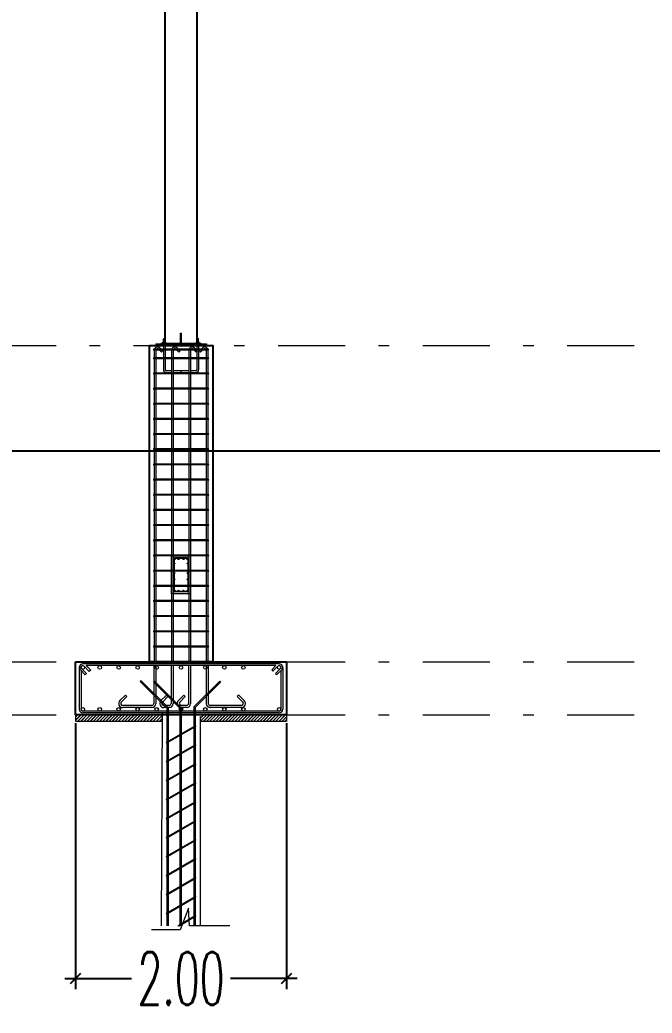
# Model space of a CAD drawing. Header units: millimetres. Extents: x 2175 to 3376, y 1504 to 1740.
# Drawn here: x 3104.61 to 3110.6, y 1533.79 to 1543.2 of the extents above; entities that cross this region are included whole.
import ezdxf

# ---------------------------------------------------------------- set-up
doc = ezdxf.new("R2010")
doc.units = ezdxf.units.MM
for name, pattern in [('DASHDOT2', [12.7, 6.35, -3.175, 0, -3.175]), ('DASHDOTX2', [50.8, 25.4, -12.7, 0, -12.7]), ('DASHED', [19.05, 12.7, -6.35])]:
    doc.linetypes.add(name, pattern=pattern)
doc.layers.add('As Atap', color=3, linetype='DASHDOTX2', lineweight=40)
doc.layers.add('Garis Dim', color=131, linetype='DASHED', lineweight=9)
for name, color, linetype in [('dinding baru', 142, 'Continuous'), ('GR', 7, 'Continuous'), ('SUNGAI', 150, 'Continuous'), ('WF 150', 5, 'Continuous')]:
    doc.layers.add(name, color=color, linetype=linetype)
doc.layers.add('Layer2', color=7, linetype='DASHED', lineweight=40, true_color=0x238759)
doc.styles.add('-DIM2', font='simplex.shx', dxfattribs={"width": 0.55})
doc.dimstyles.new('DIMENSI MUSHOLLAH', dxfattribs={"dimtxt": 0.5, "dimasz": 0.1, "dimexe": 0.1, "dimexo": 0.1, "dimgap": 0.05, "dimtad": 0, "dimtih": 1, "dimtoh": 1, "dimzin": 0, "dimdsep": 46, "dimtxsty": '-DIM2', "dimblk": 'ARCHTICK', "dimcen": 0.3, "dimdle": 0.1, "dimclrd": 1, "dimclre": 1, "dimclrt": 2, "dimadec": 0, "dimazin": 0, "dimtfac": 1, "dimtix": 1, "dimtofl": 0, "dimtmove": 0, "dimatfit": 3, "dimldrblk": 'ARCHTICK', "dimfxl": 1, "dimtolj": 1, "dimtzin": 0, "dimarcsym": 0})

# ---------------------------------------------------------------- blocks, each defined once
blk = doc.blocks.new('soof bmi')
at = {"layer": 'Garis Dim', "color": 1, "linetype": 'ByBlock', "lineweight": 9}
for p, q in [((38143.76, 315.036), (38143.76, 314.534)), ((38143.768, 315.036), (38143.768, 314.534)), ((38143.978, 315.053), (38143.777, 315.053)), ((38143.978, 315.044), (38143.777, 315.044)), ((38143.987, 315.036), (38143.987, 314.534)), ((38143.996, 315.036), (38143.996, 314.534)), ((38143.978, 314.525), (38143.777, 314.525)), ((38143.978, 314.517), (38143.777, 314.517))]:
    blk.add_line(p, q, dxfattribs=at)
blk.add_lwpolyline([(38143.728, 315.085), (38144.028, 315.085), (38144.028, 314.485), (38143.728, 314.485)], close=True, dxfattribs=at)
for centre, radius in [((38143.777, 315.036), 0.00853), ((38143.774, 314.965), 0.0064), ((38143.838, 315.036), 0.00853), ((38143.917, 315.036), 0.00853), ((38143.978, 315.036), 0.00853), ((38143.981, 314.965), 0.0064), ((38143.774, 314.815), 0.0064), ((38143.981, 314.815), 0.0064), ((38143.774, 314.715), 0.0064), ((38143.774, 314.605), 0.0064), ((38143.981, 314.715), 0.0064), ((38143.981, 314.605), 0.0064), ((38143.777, 314.534), 0.00853), ((38143.838, 314.534), 0.00853), ((38143.917, 314.534), 0.00853), ((38143.978, 314.534), 0.00853)]:
    blk.add_circle(centre, radius, dxfattribs=at)
for centre, radius, start, end in [((38143.777, 315.036), 0.0171, 90, 180), ((38143.978, 315.036), 0.0171, 0, 90), ((38143.978, 315.036), 0.00853, 0, 90), ((38143.777, 314.534), 0.0171, 180, 270), ((38143.978, 314.534), 0.00853, 270, 0), ((38143.978, 314.534), 0.0171, 270, 0)]:
    blk.add_arc(centre, radius, start, end, dxfattribs=at)
blk = doc.blocks.new('_ArchTick')
at = {"color": 0, "linetype": 'ByBlock', "const_width": 0.15}
blk.add_lwpolyline([(-0.5, -0.5), (0.5, 0.5)], dxfattribs=at)
blk = doc.blocks.new('*D761')
at = {"layer": 'Defpoints', "color": 0, "transparency": 16777216}
for p in [(3105.1384, 1536.6362), (3107.1384, 1536.6362), (3107.1384, 1534.1162)]:
    blk.add_point(p, dxfattribs=at)
at = {"layer": 'dinding baru', "color": 1, "linetype": 'Continuous', "lineweight": -2, "transparency": 16777216}
for p, q in [((3105.1384, 1536.5362), (3105.1384, 1534.0162)), ((3107.1384, 1536.5362), (3107.1384, 1534.0162))]:
    blk.add_line(p, q, dxfattribs=at)
at = {"layer": 'dinding baru', "color": 1, "lineweight": -2, "transparency": 16777216}
for p, q in [((3105.0384, 1534.1162), (3105.6694, 1534.1162)), ((3107.2384, 1534.1162), (3106.6075, 1534.1162))]:
    blk.add_line(p, q, dxfattribs=at)
at = {"layer": 'dinding baru', "color": 1, "lineweight": -2, "transparency": 16777216, "xscale": 0.1, "yscale": 0.1, "zscale": 0.1, "rotation": 180}
blk.add_blockref('_ArchTick', (3105.1384, 1534.1162), dxfattribs=at)
at = {"layer": 'dinding baru', "color": 1, "lineweight": -2, "transparency": 16777216, "xscale": 0.1, "yscale": 0.1, "zscale": 0.1}
blk.add_blockref('_ArchTick', (3107.1384, 1534.1162), dxfattribs=at)
at = {"layer": 'dinding baru', "color": 2, "lineweight": 0, "transparency": 16777216, "insert": (3106.1384, 1534.1162), "char_height": 0.5, "attachment_point": 5, "style": '-DIM2'}
blk.add_mtext('\\A1;2.00', dxfattribs=at)

msp = doc.modelspace()

# ---------------------------------------------------------------- hatches: boundary and pattern name
at = {"layer": 'Garis Dim', "linetype": 'ByBlock', "lineweight": 5}
h = msp.add_hatch(dxfattribs=at)
h.set_pattern_fill('LINE', color=0, scale=0.00072, angle=-0.00056, style=0)
h.set_pattern_definition([(179.999441, (3804.6225864, 1701.419978), (2.23035e-08, 0.0022860000006), [])])
h.paths.add_polyline_path([(3105.9887, 1540.1776, 0.414214), (3105.9868, 1540.1795), (3105.9733, 1540.1795, 0.414214), (3105.9714, 1540.1776), (3105.9714, 1540.1469), (3105.9887, 1540.1469)])
h = msp.add_hatch(dxfattribs=at)
h.set_pattern_fill('LINE', color=0, scale=0.00072, angle=-0.00056, style=0)
h.set_pattern_definition([(179.999441, (3804.3057855, 1701.419981), (2.23035e-08, 0.0022860000006), [])])
h.paths.add_polyline_path([(3106.3055, 1540.1776, 0.414214), (3106.3036, 1540.1795), (3106.2901, 1540.1795, 0.414214), (3106.2882, 1540.1776), (3106.2882, 1540.1469), (3106.3055, 1540.1469)])
at = {"layer": 'Layer2', "linetype": 'ByBlock', "lineweight": 5}
h = msp.add_hatch(dxfattribs=at)
h.set_pattern_fill('JIS_LC_8', scale=0.0027, style=0)
h.set_pattern_definition([(45, (127.373486, 306.544502), (-0.01489166881, 0.01489166881), []), (45, (127.374566, 306.544502), (-0.01489166881, 0.01489166881), [])])
h.paths.add_polyline_path([(3105.8984, 1536.6139), (3105.1384, 1536.615), (3105.1384, 1536.555), (3105.8984, 1536.5539)])
h.paths.add_polyline_path([(3105.8984, 1536.6162), (3105.8984, 1536.6162), (3105.8984, 1536.5562), (3105.8984, 1536.5562)], flags=17)
h.paths.add_polyline_path([(3105.9584, 1536.6182), (3105.8984, 1536.6162), (3105.8984, 1536.5562), (3105.9584, 1536.5582)])
h.paths.add_polyline_path([(3107.1384, 1536.6162), (3106.3184, 1536.6162), (3106.3184, 1536.5562), (3107.1384, 1536.5562)])

# ---------------------------------------------------------------- linework, layer by layer
at = {"lineweight": 18}
for q in [(3105.8976, 1540.1161), (3105.8976, 1540.1162)]:
    msp.add_line((3106.3776, 1540.1162), q, dxfattribs=at)
msp.add_line((3106.3296, 1540.1315), (3105.9456, 1540.1315))
msp.add_line((3106.3296, 1540.1315), (3105.9456, 1540.1315))
at = {"layer": 'As Atap', "color": 7, "linetype": 'ByBlock', "lineweight": 5}
for p, q in [((3105.9928, 1540.1469), (3105.9673, 1540.1469)), ((3106.3096, 1540.1469), (3106.2841, 1540.1469)), ((3105.9957, 1540.1335), (3105.9644, 1540.1335)), ((3106.3125, 1540.1335), (3106.2812, 1540.1335)), ((3105.1384, 1536.6162), (3105.1384, 1536.5539)), ((3105.9586, 1536.6371), (3105.9489, 1534.6162)), ((3106.3184, 1536.5982), (3106.3184, 1534.6162)), ((3107.1384, 1536.6162), (3107.1384, 1536.5562))]:
    msp.add_line(p, q, dxfattribs=at)
at = {"layer": 'As Atap', "color": 0, "linetype": 'ByBlock', "lineweight": 5}
for p, q in [((3105.9868, 1540.1795), (3105.9733, 1540.1795)), ((3106.1332, 1540.2314), (3106.1437, 1540.2314)), ((3106.1332, 1540.1315), (3106.1332, 1540.2314)), ((3106.1437, 1540.1315), (3106.1437, 1540.2314)), ((3106.3036, 1540.1795), (3106.2901, 1540.1795)), ((3105.884, 1540.0727), (3105.884, 1539.9983)), ((3105.8994, 1540.0727), (3105.8994, 1539.9983)), ((3105.9717, 1540.1162), (3105.9717, 1540.073)), ((3105.9717, 1540.0727), (3105.9717, 1539.9983)), ((3105.9887, 1540.1162), (3105.9887, 1540.073)), ((3105.9887, 1540.0727), (3105.9887, 1539.9983)), ((3106.0485, 1540.0711), (3106.0485, 1539.9983)), ((3106.0639, 1540.0711), (3106.0639, 1539.9983)), ((3106.213, 1540.0711), (3106.213, 1539.9983)), ((3106.2284, 1540.0711), (3106.2284, 1539.9983)), ((3106.2885, 1540.1162), (3106.2885, 1540.073)), ((3106.2885, 1540.0727), (3106.2885, 1539.9983)), ((3106.3055, 1540.1162), (3106.3055, 1540.073)), ((3106.3055, 1540.0727), (3106.3055, 1539.9983)), ((3106.3775, 1540.0711), (3106.3775, 1539.9983)), ((3106.3928, 1540.0711), (3106.3928, 1539.9983)), ((3105.884, 1539.9906), (3105.884, 1539.8543)), ((3105.8994, 1539.9906), (3105.8994, 1539.8543)), ((3105.9717, 1539.9832), (3105.9717, 1539.8861)), ((3105.9887, 1539.9832), (3105.9887, 1539.8861)), ((3106.0485, 1539.9906), (3106.0485, 1539.8543)), ((3106.0639, 1539.9906), (3106.0639, 1539.8543)), ((3106.213, 1539.9906), (3106.213, 1539.8543)), ((3106.2284, 1539.9906), (3106.2284, 1539.8543)), ((3106.2885, 1539.9832), (3106.2885, 1539.8861)), ((3106.3055, 1539.9832), (3106.3055, 1539.8861)), ((3106.3775, 1539.9906), (3106.3775, 1539.8543)), ((3106.3928, 1539.9906), (3106.3928, 1539.8543)), ((3105.9973, 1539.8775), (3106.0485, 1539.8775)), ((3105.9976, 1539.8602), (3106.0485, 1539.8602)), ((3106.0639, 1539.8775), (3106.213, 1539.8775)), ((3106.0639, 1539.8602), (3106.213, 1539.8602)), ((3106.138, 1539.8775), (3106.138, 1539.8602)), ((3106.2284, 1539.8775), (3106.2799, 1539.8775)), ((3106.2284, 1539.8602), (3106.2796, 1539.8602)), ((3105.884, 1539.8466), (3105.884, 1539.7103)), ((3105.8994, 1539.8466), (3105.8994, 1539.7103)), ((3106.0485, 1539.8466), (3106.0485, 1539.7103)), ((3106.0639, 1539.8466), (3106.0639, 1539.7103)), ((3106.213, 1539.8466), (3106.213, 1539.7103)), ((3106.2284, 1539.8466), (3106.2284, 1539.7103)), ((3106.3775, 1539.8466), (3106.3775, 1539.7103)), ((3106.3928, 1539.8466), (3106.3928, 1539.7103)), ((3105.884, 1539.7026), (3105.884, 1539.5663)), ((3105.8994, 1539.7026), (3105.8994, 1539.5663)), ((3106.0485, 1539.7026), (3106.0485, 1539.5663)), ((3106.0639, 1539.7026), (3106.0639, 1539.5663)), ((3106.213, 1539.7026), (3106.213, 1539.5663)), ((3106.2284, 1539.7026), (3106.2284, 1539.5663)), ((3106.3775, 1539.7026), (3106.3775, 1539.5663)), ((3106.3928, 1539.7026), (3106.3928, 1539.5663)), ((3105.884, 1539.5592), (3105.884, 1539.4229)), ((3105.8994, 1539.5592), (3105.8994, 1539.4229)), ((3106.0485, 1539.5592), (3106.0485, 1539.4229)), ((3106.0639, 1539.5592), (3106.0639, 1539.4229)), ((3106.213, 1539.5592), (3106.213, 1539.4229)), ((3106.2284, 1539.5592), (3106.2284, 1539.4229)), ((3106.3775, 1539.5592), (3106.3775, 1539.4229)), ((3106.3928, 1539.5592), (3106.3928, 1539.4229)), ((3105.884, 1539.4152), (3105.884, 1539.2789)), ((3105.8994, 1539.4152), (3105.8994, 1539.2789)), ((3106.0485, 1539.4152), (3106.0485, 1539.2789)), ((3106.0639, 1539.4152), (3106.0639, 1539.2789)), ((3106.213, 1539.4152), (3106.213, 1539.2789)), ((3106.2284, 1539.4152), (3106.2284, 1539.2789)), ((3106.3775, 1539.4152), (3106.3775, 1539.2789)), ((3106.3928, 1539.4152), (3106.3928, 1539.2789)), ((3105.884, 1539.2719), (3105.884, 1539.1356)), ((3105.8994, 1539.2719), (3105.8994, 1539.1356)), ((3106.0485, 1539.2719), (3106.0485, 1539.1356)), ((3106.0639, 1539.2719), (3106.0639, 1539.1356)), ((3106.213, 1539.2719), (3106.213, 1539.1356)), ((3106.2284, 1539.2719), (3106.2284, 1539.1356)), ((3106.3775, 1539.2719), (3106.3775, 1539.1356)), ((3106.3928, 1539.2719), (3106.3928, 1539.1356)), ((3105.884, 1539.1279), (3105.884, 1538.9916)), ((3105.8994, 1539.1279), (3105.8994, 1538.9916)), ((3106.0485, 1539.1279), (3106.0485, 1538.9916)), ((3106.0639, 1539.1279), (3106.0639, 1538.9916)), ((3106.213, 1539.1279), (3106.213, 1538.9916)), ((3106.2284, 1539.1279), (3106.2284, 1538.9916)), ((3106.3775, 1539.1285), (3106.3775, 1538.9922)), ((3106.3928, 1539.1285), (3106.3928, 1538.9922)), ((3105.884, 1538.9839), (3105.884, 1538.8476)), ((3105.8994, 1538.9839), (3105.8994, 1538.8476)), ((3106.0485, 1538.9839), (3106.0485, 1538.8476)), ((3106.0639, 1538.9839), (3106.0639, 1538.8476)), ((3106.213, 1538.9839), (3106.213, 1538.8476)), ((3106.2284, 1538.9839), (3106.2284, 1538.8476)), ((3106.3775, 1538.9839), (3106.3775, 1538.8476)), ((3106.3928, 1538.9839), (3106.3928, 1538.8476)), ((3105.884, 1538.8399), (3105.884, 1538.7036)), ((3105.8994, 1538.8399), (3105.8994, 1538.7036)), ((3106.0485, 1538.8399), (3106.0485, 1538.7036)), ((3106.0639, 1538.8399), (3106.0639, 1538.7036)), ((3106.213, 1538.8399), (3106.213, 1538.7036)), ((3106.2284, 1538.8399), (3106.2284, 1538.7036)), ((3106.3775, 1538.8399), (3106.3775, 1538.7036)), ((3106.3928, 1538.8399), (3106.3928, 1538.7036)), ((3105.884, 1538.6965), (3105.884, 1538.5602)), ((3105.8994, 1538.6965), (3105.8994, 1538.5602)), ((3106.0485, 1538.6965), (3106.0485, 1538.5602)), ((3106.0639, 1538.6965), (3106.0639, 1538.5602)), ((3106.213, 1538.6965), (3106.213, 1538.5602)), ((3106.2284, 1538.6965), (3106.2284, 1538.5602)), ((3106.3775, 1538.6965), (3106.3775, 1538.5602)), ((3106.3928, 1538.6965), (3106.3928, 1538.5602)), ((3105.884, 1538.5525), (3105.884, 1538.4162)), ((3105.8994, 1538.5525), (3105.8994, 1538.4162)), ((3106.0485, 1538.5525), (3106.0485, 1538.4162)), ((3106.0639, 1538.5525), (3106.0639, 1538.4162)), ((3106.213, 1538.5525), (3106.213, 1538.4162)), ((3106.2284, 1538.5525), (3106.2284, 1538.4162)), ((3106.3775, 1538.5525), (3106.3775, 1538.4162)), ((3106.3928, 1538.5525), (3106.3928, 1538.4162)), ((3105.884, 1538.4092), (3105.884, 1538.2728)), ((3105.8994, 1538.4092), (3105.8994, 1538.2728)), ((3106.0485, 1538.4092), (3106.0485, 1538.2728)), ((3106.0639, 1538.4092), (3106.0639, 1538.2728)), ((3106.213, 1538.4092), (3106.213, 1538.2728)), ((3106.2284, 1538.4092), (3106.2284, 1538.2728)), ((3106.3775, 1538.4092), (3106.3775, 1538.2728)), ((3106.3928, 1538.4092), (3106.3928, 1538.2728)), ((3105.884, 1538.2652), (3105.884, 1538.1288)), ((3105.8994, 1538.2652), (3105.8994, 1538.1288)), ((3106.0485, 1538.2652), (3106.0485, 1538.1288)), ((3106.0639, 1538.2652), (3106.0639, 1538.1288)), ((3106.213, 1538.2652), (3106.213, 1538.1288)), ((3106.2284, 1538.2652), (3106.2284, 1538.1288)), ((3106.3775, 1538.2658), (3106.3775, 1538.1295)), ((3106.3928, 1538.2658), (3106.3928, 1538.1295)), ((3105.884, 1538.1212), (3105.884, 1537.9848)), ((3105.8994, 1538.1212), (3105.8994, 1537.9848)), ((3106.0485, 1538.1212), (3106.0485, 1537.9848)), ((3106.0639, 1538.1212), (3106.0639, 1537.9848)), ((3106.213, 1538.1212), (3106.213, 1537.9848)), ((3106.2284, 1538.1212), (3106.2284, 1537.9848)), ((3106.3775, 1538.1212), (3106.3775, 1537.9848)), ((3106.3928, 1538.1212), (3106.3928, 1537.9848)), ((3105.884, 1537.9772), (3105.884, 1537.8408)), ((3105.8994, 1537.9772), (3105.8994, 1537.8408)), ((3106.0485, 1537.9772), (3106.0485, 1537.8408)), ((3106.0639, 1537.9772), (3106.0639, 1537.8408)), ((3106.213, 1537.9772), (3106.213, 1537.8408)), ((3106.2284, 1537.9772), (3106.2284, 1537.8408)), ((3106.3775, 1537.9772), (3106.3775, 1537.8408)), ((3106.3928, 1537.9772), (3106.3928, 1537.8408)), ((3105.884, 1537.8338), (3105.884, 1537.6975)), ((3105.8994, 1537.8338), (3105.8994, 1537.6975)), ((3106.0485, 1537.8338), (3106.0485, 1537.6975)), ((3106.0639, 1537.8338), (3106.0639, 1537.6975)), ((3106.213, 1537.8338), (3106.213, 1537.6975)), ((3106.2284, 1537.8338), (3106.2284, 1537.6975)), ((3106.3775, 1537.8338), (3106.3775, 1537.6975)), ((3106.3928, 1537.8338), (3106.3928, 1537.6975)), ((3105.884, 1537.6898), (3105.884, 1537.5535)), ((3105.8994, 1537.6898), (3105.8994, 1537.5535)), ((3106.0485, 1537.6898), (3106.0485, 1537.5535)), ((3106.0639, 1537.6898), (3106.0639, 1537.5535)), ((3106.213, 1537.6898), (3106.213, 1537.5535)), ((3106.2284, 1537.6898), (3106.2284, 1537.5535)), ((3106.3775, 1537.6898), (3106.3775, 1537.5535)), ((3106.3928, 1537.6898), (3106.3928, 1537.5535)), ((3105.884, 1537.5458), (3105.884, 1537.4095)), ((3105.8994, 1537.5458), (3105.8994, 1537.4095)), ((3106.0485, 1537.5458), (3106.0485, 1537.4095)), ((3106.0639, 1537.5458), (3106.0639, 1537.4095)), ((3106.213, 1537.5458), (3106.213, 1537.4095)), ((3106.2284, 1537.5458), (3106.2284, 1537.4095)), ((3106.3775, 1537.5458), (3106.3775, 1537.4095)), ((3106.3928, 1537.5458), (3106.3928, 1537.4095)), ((3105.884, 1537.4018), (3105.884, 1537.2655)), ((3105.8994, 1537.4018), (3105.8994, 1537.2655)), ((3106.0485, 1537.4018), (3106.0485, 1537.2655)), ((3106.0639, 1537.4018), (3106.0639, 1537.2655)), ((3106.213, 1537.4018), (3106.213, 1537.2655)), ((3106.2284, 1537.4018), (3106.2284, 1537.2655)), ((3106.3775, 1537.4018), (3106.3775, 1537.2655)), ((3106.3928, 1537.4018), (3106.3928, 1537.2655)), ((3105.884, 1537.2578), (3105.884, 1537.1215)), ((3105.8994, 1537.2578), (3105.8994, 1537.1215)), ((3106.0485, 1537.2578), (3106.0485, 1537.1215)), ((3106.0639, 1537.2578), (3106.0639, 1537.1215)), ((3106.213, 1537.2578), (3106.213, 1537.1215)), ((3106.2284, 1537.2578), (3106.2284, 1537.1215)), ((3106.3775, 1537.2578), (3106.3775, 1537.1215)), ((3106.3928, 1537.2578), (3106.3928, 1537.1215)), ((3105.1744, 1537.0646), (3105.1744, 1536.6678)), ((3105.192, 1537.0339), (3105.192, 1536.6727)), ((3105.8802, 1537.0814), (3105.8802, 1536.723)), ((3105.8994, 1537.0814), (3105.8994, 1536.7319)), ((3106.0447, 1537.0814), (3106.0447, 1536.723)), ((3106.0639, 1537.0814), (3106.0639, 1536.723)), ((3106.2092, 1537.0814), (3106.2092, 1536.723)), ((3106.2284, 1537.0814), (3106.2284, 1536.723)), ((3106.3775, 1537.0814), (3106.3775, 1536.7262)), ((3106.3967, 1537.0814), (3106.3967, 1536.7239)), ((3107.0856, 1537.0339), (3107.0856, 1536.6678)), ((3107.1024, 1537.0645), (3107.1024, 1536.6678)), ((3105.8994, 1536.7319), (3105.8994, 1536.723)), ((3106.0033, 1536.6771), (3106.0033, 1536.651)), ((3106.0153, 1536.6771), (3106.0153, 1536.651)), ((3106.1264, 1536.6775), (3106.1264, 1536.4276)), ((3106.1384, 1536.6825), (3106.1384, 1536.4345)), ((3106.2601, 1536.6896), (3106.2601, 1536.651)), ((3106.2721, 1536.6846), (3106.2721, 1536.651)), ((3106.004, 1536.651), (3106.004, 1536.3569)), ((3106.016, 1536.651), (3106.016, 1536.3639)), ((3106.2608, 1536.651), (3106.2608, 1536.5052)), ((3106.2728, 1536.651), (3106.2728, 1536.5121)), ((3106.7462, 1536.6512), (3106.7462, 1536.651)), ((3106.7462, 1536.6512), (3106.7462, 1536.651)), ((3106.2608, 1536.4969), (3106.2608, 1536.3252)), ((3106.2728, 1536.5038), (3106.2728, 1536.3321)), ((3106.1264, 1536.4193), (3106.1264, 1536.2476)), ((3106.1384, 1536.4262), (3106.1384, 1536.2545)), ((3106.004, 1536.3486), (3106.004, 1536.1769)), ((3106.016, 1536.3556), (3106.016, 1536.1839)), ((3106.2608, 1536.3169), (3106.2608, 1536.1452)), ((3106.2728, 1536.3238), (3106.2728, 1536.1521)), ((3106.1264, 1536.2393), (3106.1264, 1536.0676)), ((3106.1384, 1536.2462), (3106.1384, 1536.0745)), ((3106.004, 1536.1686), (3106.004, 1535.9969)), ((3106.016, 1536.1756), (3106.016, 1536.0039)), ((3106.2608, 1536.1369), (3106.2608, 1535.9652)), ((3106.2728, 1536.1438), (3106.2728, 1535.9721)), ((3106.1264, 1536.0593), (3106.1264, 1535.8876)), ((3106.1384, 1536.0662), (3106.1384, 1535.8945)), ((3106.004, 1535.9886), (3106.004, 1535.8169)), ((3106.016, 1535.9956), (3106.016, 1535.8239)), ((3106.2608, 1535.9569), (3106.2608, 1535.7852)), ((3106.2728, 1535.9638), (3106.2728, 1535.7921)), ((3106.004, 1535.8086), (3106.004, 1535.6369)), ((3106.016, 1535.8156), (3106.016, 1535.6439)), ((3106.1264, 1535.8793), (3106.1264, 1535.7076)), ((3106.1384, 1535.8862), (3106.1384, 1535.7145)), ((3106.2608, 1535.7769), (3106.2608, 1535.6052)), ((3106.2728, 1535.7838), (3106.2728, 1535.6121)), ((3106.004, 1535.6286), (3106.004, 1535.4569)), ((3106.016, 1535.6356), (3106.016, 1535.4639)), ((3106.1264, 1535.6993), (3106.1264, 1535.5276)), ((3106.1384, 1535.7062), (3106.1384, 1535.5345)), ((3106.1384, 1535.5262), (3106.1384, 1535.3545)), ((3106.2608, 1535.5969), (3106.2608, 1535.4252)), ((3106.2728, 1535.6038), (3106.2728, 1535.4321)), ((3106.004, 1535.4486), (3106.004, 1535.2769)), ((3106.016, 1535.4556), (3106.016, 1535.2839)), ((3106.1264, 1535.5193), (3106.1264, 1535.3476)), ((3106.1264, 1535.3393), (3106.1264, 1535.1676)), ((3106.1384, 1535.3462), (3106.1384, 1535.1745)), ((3106.2608, 1535.4169), (3106.2608, 1535.2452)), ((3106.2728, 1535.4238), (3106.2728, 1535.2521)), ((3106.004, 1535.2686), (3106.004, 1535.0969)), ((3106.016, 1535.2756), (3106.016, 1535.1039)), ((3106.2728, 1535.2438), (3106.2728, 1535.0721)), ((3106.1264, 1535.1593), (3106.1264, 1534.9876)), ((3106.1384, 1535.1662), (3106.1384, 1534.9945)), ((3106.2608, 1535.2369), (3106.2608, 1535.0652)), ((3106.004, 1535.0886), (3106.004, 1534.9169)), ((3106.016, 1535.0956), (3106.016, 1534.9239)), ((3106.2608, 1535.0569), (3106.2608, 1534.8852)), ((3106.2728, 1535.0638), (3106.2728, 1534.8921)), ((3106.1264, 1534.9793), (3106.1264, 1534.8076)), ((3106.1384, 1534.9862), (3106.1384, 1534.8145)), ((3106.004, 1534.9086), (3106.004, 1534.7369)), ((3106.016, 1534.9156), (3106.016, 1534.7439)), ((3106.2608, 1534.8769), (3106.2608, 1534.7052)), ((3106.2728, 1534.8838), (3106.2728, 1534.7121)), ((3106.1264, 1534.7993), (3106.1264, 1534.6276)), ((3106.1384, 1534.8062), (3106.1384, 1534.6345)), ((3106.004, 1534.7286), (3106.004, 1534.6162)), ((3106.016, 1534.7356), (3106.016, 1534.6162)), ((3106.2608, 1534.6969), (3106.2608, 1534.6162)), ((3106.2728, 1534.7038), (3106.2728, 1534.6162)), ((3106.1264, 1534.6193), (3106.1264, 1534.6162)), ((3106.1384, 1534.6262), (3106.1384, 1534.6162))]:
    msp.add_line(p, q, dxfattribs=at)
at = {"layer": 'As Atap', "color": 7, "linetype": 'ByBlock', "lineweight": 9}
for p, q in [((3105.8984, 1540.1315), (3105.8984, 1540.1162)), ((3105.8984, 1540.1315), (3106.3784, 1540.1315)), ((3106.3784, 1540.1315), (3106.3784, 1540.1162))]:
    msp.add_line(p, q, dxfattribs=at)
at = {"layer": 'As Atap', "color": 0, "linetype": 'ByBlock', "lineweight": 5}
for centre, radius, start, end in [((3105.9976, 1539.8861), 0.0259, 180, 270), ((3105.9973, 1539.8861), 0.00864, 180, 270), ((3106.2796, 1539.8861), 0.0259, 270, 0), ((3106.2799, 1539.8861), 0.00864, 270, 0)]:
    msp.add_arc(centre, radius, start, end, dxfattribs=at)
at = {"layer": 'Garis Dim', "color": 7, "linetype": 'ByBlock', "lineweight": 5}
for p, q in [((3105.9673, 1540.1335), (3105.9673, 1540.1469)), ((3105.9737, 1540.1335), (3105.9737, 1540.1469)), ((3105.9864, 1540.1335), (3105.9864, 1540.1469)), ((3105.9928, 1540.1335), (3105.9928, 1540.1469)), ((3106.2841, 1540.1335), (3106.2841, 1540.1469)), ((3106.2905, 1540.1335), (3106.2905, 1540.1469)), ((3106.3032, 1540.1335), (3106.3032, 1540.1469)), ((3106.3096, 1540.1335), (3106.3096, 1540.1469)), ((3105.9644, 1540.1315), (3105.9644, 1540.1335)), ((3105.9957, 1540.1315), (3105.9957, 1540.1335)), ((3106.2812, 1540.1315), (3106.2812, 1540.1335)), ((3106.3125, 1540.1315), (3106.3125, 1540.1335)), ((3105.1384, 1536.5539), (3105.9582, 1536.5539)), ((3106.3184, 1536.5562), (3107.1384, 1536.5562))]:
    msp.add_line(p, q, dxfattribs=at)
at = {"layer": 'Garis Dim', "color": 0, "linetype": 'ByBlock', "lineweight": 5}
for p, q in [((3105.9714, 1540.1469), (3105.9714, 1540.1776)), ((3105.9887, 1540.1469), (3105.9887, 1540.1776)), ((3106.2882, 1540.1469), (3106.2882, 1540.1776)), ((3106.3055, 1540.1469), (3106.3055, 1540.1776)), ((3106.3967, 1540.0803), (3105.8802, 1540.0803)), ((3106.3967, 1540.0727), (3105.8802, 1540.0727)), ((3105.9349, 1540.0727), (3105.9537, 1540.0539)), ((3105.9365, 1540.0928), (3105.949, 1540.0803)), ((3105.9496, 1540.082), (3105.9512, 1540.0803)), ((3105.9646, 1540.0647), (3105.9537, 1540.0539)), ((3105.9566, 1540.0727), (3105.9646, 1540.0647)), ((3106.09, 1540.082), (3106.0917, 1540.0803)), ((3106.0993, 1540.0727), (3106.1181, 1540.0539)), ((3106.1009, 1540.0928), (3106.1134, 1540.0803)), ((3106.129, 1540.0647), (3106.1181, 1540.0539)), ((3106.1211, 1540.0727), (3106.129, 1540.0647)), ((3106.2546, 1540.082), (3106.2562, 1540.0803)), ((3106.2639, 1540.0727), (3106.2827, 1540.0539)), ((3106.2654, 1540.0928), (3106.2779, 1540.0803)), ((3106.2801, 1540.0727), (3106.2881, 1540.0647)), ((3106.2935, 1540.0647), (3106.2827, 1540.0539)), ((3106.2856, 1540.0727), (3106.2935, 1540.0647)), ((3106.3202, 1540.0727), (3106.3123, 1540.0647)), ((3106.3123, 1540.0647), (3106.3232, 1540.0539)), ((3106.342, 1540.0727), (3106.3232, 1540.0539)), ((3106.3404, 1540.0928), (3106.3279, 1540.0803)), ((3106.3513, 1540.082), (3106.3496, 1540.0803)), ((3106.3967, 1539.9983), (3105.8802, 1539.9983)), ((3106.3967, 1539.9906), (3105.8802, 1539.9906)), ((3106.3967, 1539.8543), (3105.8802, 1539.8543)), ((3106.3967, 1539.8466), (3105.8802, 1539.8466)), ((3106.3967, 1539.7103), (3105.8802, 1539.7103)), ((3106.3967, 1539.7026), (3105.8802, 1539.7026)), ((3106.3967, 1539.5663), (3105.8802, 1539.5663)), ((3106.3967, 1539.5586), (3105.8802, 1539.5586)), ((3106.3967, 1539.4229), (3105.8802, 1539.4229)), ((3106.3967, 1539.4152), (3105.8802, 1539.4152)), ((3106.3967, 1539.2789), (3105.8802, 1539.2789)), ((3106.3967, 1539.2712), (3105.8802, 1539.2712)), ((3106.3967, 1539.1356), (3105.8802, 1539.1356)), ((3106.3967, 1539.1279), (3105.8802, 1539.1279)), ((3106.3967, 1538.9916), (3105.8802, 1538.9916)), ((3106.3967, 1538.9839), (3105.8802, 1538.9839)), ((3106.3967, 1538.8476), (3105.8802, 1538.8476)), ((3106.3967, 1538.8399), (3105.8802, 1538.8399)), ((3106.3967, 1538.7036), (3105.8802, 1538.7036)), ((3106.3967, 1538.6959), (3105.8802, 1538.6959)), ((3106.3967, 1538.5602), (3105.8802, 1538.5602)), ((3106.3967, 1538.5525), (3105.8802, 1538.5525)), ((3106.3967, 1538.4162), (3105.8802, 1538.4162)), ((3106.3967, 1538.4085), (3105.8802, 1538.4085)), ((3106.3967, 1538.2728), (3105.8802, 1538.2728)), ((3106.3967, 1538.2652), (3105.8802, 1538.2652)), ((3106.3967, 1538.1288), (3105.8802, 1538.1288)), ((3106.3967, 1538.1212), (3105.8802, 1538.1212)), ((3106.3967, 1537.9848), (3105.8802, 1537.9848)), ((3106.3967, 1537.9772), (3105.8802, 1537.9772)), ((3106.3967, 1537.8408), (3105.8802, 1537.8408)), ((3106.3967, 1537.8332), (3105.8802, 1537.8332)), ((3106.3967, 1537.6975), (3105.8802, 1537.6975)), ((3106.3967, 1537.6898), (3105.8802, 1537.6898)), ((3106.3967, 1537.5535), (3105.8802, 1537.5535)), ((3106.3967, 1537.5458), (3105.8802, 1537.5458)), ((3106.3967, 1537.4095), (3105.8802, 1537.4095)), ((3106.3967, 1537.4018), (3105.8802, 1537.4018)), ((3106.3967, 1537.2655), (3105.8802, 1537.2655)), ((3106.3967, 1537.2578), (3105.8802, 1537.2578)), ((3105.179, 1537.0814), (3105.1789, 1537.0814)), ((3105.1843, 1537.0408), (3105.2302, 1536.995)), ((3105.1955, 1537.0534), (3105.2432, 1537.0057)), ((3107.0688, 1537.0982), (3105.2081, 1537.0982)), ((3105.2194, 1537.0769), (3105.2692, 1537.0272)), ((3107.0383, 1537.0814), (3105.2387, 1537.0814)), ((3105.2387, 1537.0814), (3105.2822, 1537.0379)), ((3105.2822, 1537.0379), (3105.2692, 1537.0272)), ((3106.3967, 1537.1215), (3105.8802, 1537.1215)), ((3106.3967, 1537.1138), (3105.8802, 1537.1138)), ((3107.0383, 1537.0814), (3106.9974, 1537.0405)), ((3106.9974, 1537.0405), (3107.01, 1537.0294)), ((3107.0558, 1537.0752), (3107.01, 1537.0294)), ((3107.0817, 1537.0537), (3107.0351, 1537.0072)), ((3107.0925, 1537.0408), (3107.0478, 1536.9961)), ((3105.2432, 1537.0057), (3105.2302, 1536.995)), ((3105.7607, 1536.9391), (3105.7522, 1536.9307)), ((3106.01, 1536.6899), (3105.7607, 1536.9391)), ((3107.0351, 1537.0072), (3107.0478, 1536.9961)), ((3106.0015, 1536.6814), (3105.7522, 1536.9307)), ((3105.8845, 1536.9364), (3105.876, 1536.9279)), ((3106.1264, 1536.6775), (3105.876, 1536.9279)), ((3106.139, 1536.6819), (3105.8845, 1536.9364)), ((3106.2601, 1536.6896), (3106.5061, 1536.9356)), ((3106.2721, 1536.6846), (3106.514, 1536.9265)), ((3106.5061, 1536.9356), (3106.514, 1536.9265)), ((3105.5586, 1536.7501), (3105.6107, 1536.8022)), ((3105.5722, 1536.7366), (3105.6243, 1536.7886)), ((3105.6107, 1536.8022), (3105.6243, 1536.7886)), ((3105.9484, 1536.7501), (3106.0004, 1536.8022)), ((3105.9619, 1536.7366), (3106.014, 1536.7886)), ((3106.0004, 1536.8022), (3106.014, 1536.7886)), ((3106.1129, 1536.7501), (3106.165, 1536.8022)), ((3106.1265, 1536.7366), (3106.1786, 1536.7886)), ((3106.165, 1536.8022), (3106.1786, 1536.7886)), ((3106.6854, 1536.8022), (3106.6718, 1536.7886)), ((3106.7239, 1536.7366), (3106.6718, 1536.7886)), ((3106.7375, 1536.7501), (3106.6854, 1536.8022)), ((3105.861, 1536.7038), (3105.5858, 1536.7038)), ((3105.861, 1536.6846), (3105.5858, 1536.6846)), ((3106.0255, 1536.7038), (3105.9755, 1536.7038)), ((3106.0255, 1536.6846), (3105.9755, 1536.6846)), ((3106.19, 1536.7038), (3106.1401, 1536.7038)), ((3106.19, 1536.6846), (3106.1401, 1536.6846)), ((3106.7103, 1536.7038), (3106.4159, 1536.7038)), ((3106.7103, 1536.6846), (3106.4159, 1536.6846)), ((3106.4223, 1536.6814), (3106.4191, 1536.6846)), ((3107.0688, 1536.651), (3105.208, 1536.651)), ((3106.9688, 1536.6342), (3105.208, 1536.6342)), ((3107.0688, 1536.6342), (3105.208, 1536.6342)), ((3106.0004, 1536.3549), (3106.2728, 1536.5121)), ((3106.004, 1536.3486), (3106.2766, 1536.506)), ((3106.0004, 1536.1749), (3106.2728, 1536.3321)), ((3106.004, 1536.1686), (3106.2766, 1536.326)), ((3106.0004, 1535.9949), (3106.2728, 1536.1521)), ((3106.0041, 1535.9886), (3106.2766, 1536.146)), ((3106.0005, 1535.8149), (3106.2728, 1535.9721)), ((3106.0041, 1535.8086), (3106.2766, 1535.966)), ((3106.0005, 1535.6349), (3106.2728, 1535.7921)), ((3106.0041, 1535.6286), (3106.2766, 1535.786)), ((3106.0005, 1535.4549), (3106.2728, 1535.6121)), ((3106.0041, 1535.4486), (3106.2766, 1535.606)), ((3106.0005, 1535.2749), (3106.2728, 1535.4321)), ((3106.0041, 1535.2686), (3106.2766, 1535.426)), ((3106.0005, 1535.0949), (3106.2728, 1535.2521)), ((3106.0041, 1535.0886), (3106.2766, 1535.246)), ((3106.0005, 1534.9149), (3106.2728, 1535.0721)), ((3106.0041, 1534.9086), (3106.2766, 1535.066)), ((3106.0005, 1534.7349), (3106.2728, 1534.8921)), ((3106.0041, 1534.7286), (3106.2766, 1534.886)), ((3106.1066, 1534.6162), (3106.2728, 1534.7121)), ((3106.121, 1534.6162), (3106.2766, 1534.706))]:
    msp.add_line(p, q, dxfattribs=at)
at = {"layer": 'Garis Dim', "linetype": 'DASHDOT2', "ltscale": 0.1}
for p, q in [((3085.1387, 1540.1162), (3178.1387, 1540.1162)), ((3085.1387, 1537.1162), (3178.1387, 1537.1162)), ((3085.1387, 1536.6162), (3178.1387, 1536.6162))]:
    msp.add_line(p, q, dxfattribs=at)
at = {"layer": 'Garis Dim', "color": 0, "linetype": 'ByBlock', "lineweight": 5}
for centre in [(3105.208, 1537.0646), (3105.368, 1537.0646), (3105.548, 1537.0646), (3105.728, 1537.0646), (3105.908, 1537.0646), (3106.1384, 1537.0646), (3106.3688, 1537.0646), (3106.5488, 1537.0646), (3106.7288, 1537.0646), (3107.0688, 1537.0646), (3105.208, 1536.6678), (3105.368, 1536.6678), (3105.548, 1536.6678), (3105.728, 1536.6678), (3105.908, 1536.6678), (3106.1384, 1536.6678), (3106.3688, 1536.6678), (3106.5488, 1536.6678), (3106.7288, 1536.6678), (3107.0688, 1536.6678)]:
    msp.add_circle(centre, 0.0168, dxfattribs=at)
at = {"layer": 'Garis Dim', "color": 7, "linetype": 'ByBlock', "lineweight": 5}
for centre, radius, start, end in [((3105.9705, 1540.156), 0.00967, 250.751, 289.249), ((3105.98, 1540.1626), 0.0169, 247.90065, 292.09935), ((3105.9896, 1540.156), 0.00967, 250.75362, 289.24638), ((3106.2873, 1540.156), 0.00967, 250.751, 289.249), ((3106.2968, 1540.1626), 0.0169, 247.90065, 292.09935), ((3106.3064, 1540.156), 0.00967, 250.75362, 289.24638)]:
    msp.add_arc(centre, radius, start, end, dxfattribs=at)
at = {"layer": 'Garis Dim', "color": 0, "linetype": 'ByBlock', "lineweight": 5}
for centre, radius, start, end in [((3105.9733, 1540.1776), 0.00192, 90, 180), ((3105.9868, 1540.1776), 0.00192, 0, 90), ((3106.2901, 1540.1776), 0.00192, 90, 180), ((3106.3036, 1540.1776), 0.00192, 0, 90), ((3105.8802, 1540.0765), 0.00384, 90, 270.00063), ((3105.9148, 1540.0711), 0.0307, 177.08486, 180), ((3105.9148, 1540.0711), 0.0307, 45, 162.49093), ((3105.9148, 1540.0711), 0.0154, 36.99272, 143.00728), ((3105.9388, 1540.0711), 0.0154, 174.16215, 180), ((3106.0792, 1540.0711), 0.0307, 45, 162.49093), ((3106.0792, 1540.0711), 0.0154, 174.16215, 180), ((3106.0792, 1540.0711), 0.0154, 45, 143.00728), ((3106.1422, 1540.0711), 0.0154, 174.16215, 180), ((3106.2437, 1540.0711), 0.0307, 45, 162.49093), ((3106.2437, 1540.0711), 0.0154, 174.16215, 180), ((3106.2437, 1540.0711), 0.0154, 45, 143.00728), ((3106.3621, 1540.0711), 0.0307, 17.50907, 135), ((3106.3621, 1540.0711), 0.0154, 36.99272, 135), ((3106.3621, 1540.0711), 0.0154, 0, 5.83785), ((3106.3621, 1540.0711), 0.0307, 0, 2.91514), ((3106.3967, 1540.0765), 0.00384, 270, 90), ((3105.8802, 1539.9944), 0.00384, 90, 270.00063), ((3106.3967, 1539.9944), 0.00384, 270, 90), ((3105.8802, 1539.8504), 0.00384, 90, 270.00063), ((3106.3967, 1539.8504), 0.00384, 270, 90), ((3105.8802, 1539.7064), 0.00384, 90, 270.00063), ((3106.3967, 1539.7064), 0.00384, 270, 90), ((3105.8802, 1539.5624), 0.00384, 90, 270.00063), ((3106.3967, 1539.5624), 0.00384, 270, 90), ((3105.8802, 1539.4191), 0.00384, 90, 270.00063), ((3106.3967, 1539.4191), 0.00384, 270, 90), ((3105.8802, 1539.2751), 0.00384, 90, 270.00063), ((3106.3967, 1539.2751), 0.00384, 270, 90), ((3105.8802, 1539.1317), 0.00384, 90, 270.00063), ((3106.3967, 1539.1317), 0.00384, 270, 90), ((3105.8802, 1538.9877), 0.00384, 90, 270.00063), ((3106.3967, 1538.9877), 0.00384, 270, 90), ((3105.8802, 1538.8437), 0.00384, 90, 270.00063), ((3106.3967, 1538.8437), 0.00384, 270, 90), ((3105.8802, 1538.6997), 0.00384, 90, 270.00063), ((3106.3967, 1538.6997), 0.00384, 270, 90), ((3105.8802, 1538.5564), 0.00384, 90, 270.00063), ((3106.3967, 1538.5564), 0.00384, 270, 90), ((3105.8802, 1538.4124), 0.00384, 90, 270.00063), ((3106.3967, 1538.4124), 0.00384, 270, 90), ((3105.8802, 1538.269), 0.00384, 90, 270.00063), ((3106.3967, 1538.269), 0.00384, 270, 90), ((3105.8802, 1538.125), 0.00384, 90, 270.00063), ((3106.3967, 1538.125), 0.00384, 270, 90), ((3105.8802, 1537.981), 0.00384, 90, 270.00063), ((3106.3967, 1537.981), 0.00384, 270, 90), ((3105.8802, 1537.837), 0.00384, 90, 270.00063), ((3106.3967, 1537.837), 0.00384, 270, 90), ((3105.8802, 1537.6936), 0.00384, 90, 270.00063), ((3106.3967, 1537.6936), 0.00384, 270, 90), ((3105.8802, 1537.5496), 0.00384, 90, 270.00063), ((3106.3967, 1537.5496), 0.00384, 270, 90), ((3105.8802, 1537.4056), 0.00384, 90, 270.00063), ((3106.3967, 1537.4056), 0.00384, 270, 90), ((3105.8802, 1537.2616), 0.00384, 90, 270.00063), ((3106.3967, 1537.2616), 0.00384, 270, 90), ((3105.208, 1537.0646), 0.0336, 90, 180), ((3105.208, 1537.0646), 0.0336, 90, 180), ((3105.2081, 1537.0646), 0.0336, 90, 225), ((3105.208, 1537.0646), 0.0168, 90, 180), ((3105.8802, 1537.1176), 0.00384, 90, 270.00063), ((3106.3967, 1537.1176), 0.00384, 270, 90), ((3107.0688, 1537.0646), 0.0336, 0, 90), ((3107.0688, 1537.0646), 0.0336, 315, 90), ((3107.0688, 1537.0645), 0.0336, 0, 90), ((3107.0688, 1537.0646), 0.0168, 0, 90), ((3105.5858, 1536.723), 0.0384, 135, 270), ((3105.9755, 1536.723), 0.0384, 135, 270), ((3106.1401, 1536.723), 0.0384, 135, 270), ((3106.7103, 1536.723), 0.0384, 270, 45), ((3105.208, 1536.6678), 0.0336, 180, 270), ((3105.208, 1536.6678), 0.0168, 180, 270), ((3105.5858, 1536.723), 0.0192, 135, 270), ((3105.861, 1536.723), 0.0192, 270, 0), ((3105.861, 1536.723), 0.0384, 270, 0), ((3105.9755, 1536.723), 0.0192, 135, 270), ((3105.9973, 1536.6771), 0.018, 0, 45), ((3106.0255, 1536.723), 0.0192, 270, 0), ((3106.0255, 1536.723), 0.0384, 270, 360), ((3106.1401, 1536.723), 0.0192, 135, 270), ((3106.1173, 1536.6771), 0.006, 0, 45), ((3106.19, 1536.723), 0.0192, 270, 0), ((3106.19, 1536.723), 0.0384, 270, 0), ((3106.4159, 1536.723), 0.0384, 180, 270), ((3106.4159, 1536.723), 0.0192, 180, 270), ((3106.7103, 1536.723), 0.0192, 270, 45), ((3107.0688, 1536.6678), 0.0336, 270, 0), ((3107.0688, 1536.6678), 0.0168, 270, 0), ((3106.2747, 1536.5091), 0.0036, 298.54055, 121.46057), ((3106.0022, 1536.3518), 0.0036, 120.00056, 300.00056), ((3106.2747, 1536.3291), 0.0036, 298.54055, 121.46057), ((3106.0022, 1536.1718), 0.0036, 120.00056, 300.00056), ((3106.2747, 1536.1491), 0.0036, 298.54055, 121.46057), ((3106.0022, 1535.9918), 0.0036, 120.00056, 300.00056), ((3106.2747, 1535.9691), 0.0036, 298.54055, 121.46057), ((3106.0023, 1535.8118), 0.0036, 120.00056, 300.00056), ((3106.2747, 1535.7891), 0.0036, 298.54055, 121.46057), ((3106.0023, 1535.6318), 0.0036, 120.00056, 300.00056), ((3106.2747, 1535.6091), 0.0036, 298.54055, 121.46057), ((3106.0023, 1535.4518), 0.0036, 120.00056, 300.00056), ((3106.2747, 1535.4291), 0.0036, 298.54055, 121.46057), ((3106.0023, 1535.2718), 0.0036, 120.00056, 300.00056), ((3106.2747, 1535.2491), 0.0036, 298.54055, 121.46057), ((3106.0023, 1535.0918), 0.0036, 120.00056, 300.00056), ((3106.2747, 1535.0691), 0.0036, 298.54055, 121.46057), ((3106.0023, 1534.9118), 0.0036, 120.00056, 300.00056), ((3106.2747, 1534.8891), 0.0036, 298.54055, 121.46057), ((3106.0023, 1534.7318), 0.0036, 120.00056, 300.00056), ((3106.2747, 1534.7091), 0.0036, 298.54055, 121.46057)]:
    msp.add_arc(centre, radius, start, end, dxfattribs=at)
at = {"layer": 'GR'}
msp.add_line((3085.1387, 1539.1162), (3178.1387, 1539.1162), dxfattribs=at)
at = {"layer": 'Layer2', "linetype": 'ByBlock', "lineweight": 5}
msp.add_lwpolyline([(3106.6003, 1534.6162), (3106.2179, 1534.6162), (3106.2103, 1534.7825), (3106.1309, 1534.5785), (3105.8589, 1534.5785)], dxfattribs=at)
at = {"layer": 'SUNGAI'}
msp.add_lwpolyline([(3105.9884, 1548.1162), (3106.2884, 1548.1162), (3106.2884, 1540.1162), (3105.9884, 1540.1162)], close=True, dxfattribs=at)
at = {"layer": 'WF 150'}
for points in [[(3105.8384, 1540.1162), (3106.4384, 1540.1162), (3106.4384, 1537.1162), (3105.8384, 1537.1162)], [(3105.1384, 1537.1162), (3107.1384, 1537.1162), (3107.1384, 1536.6162), (3105.1384, 1536.6162)]]:
    msp.add_lwpolyline(points, close=True, dxfattribs=at)

# ---------------------------------------------------------------- block references
at = {"layer": 'GR', "linetype": 'Continuous', "xscale": 0.5999999999992724, "yscale": 0.5999999999992724, "zscale": 0.5999999999992724}
msp.add_blockref('soof bmi', (-19780.1881, 1349.0703), dxfattribs=at)

# ---------------------------------------------------------------- dimensions: what is measured, and where the dimension line sits
at = {"layer": 'dinding baru', "lineweight": 0}
dim = msp.add_linear_dim(base=(3107.1384, 1534.1162), p1=(3105.1384, 1536.6362), p2=(3107.1384, 1536.6362), dimstyle='DIMENSI MUSHOLLAH', dxfattribs=at)
dim.commit()
dim.dimension.update_dxf_attribs({"geometry": '*D761', "text_midpoint": (3106.1384, 1534.1162)})

doc.saveas('drawing.dxf')
